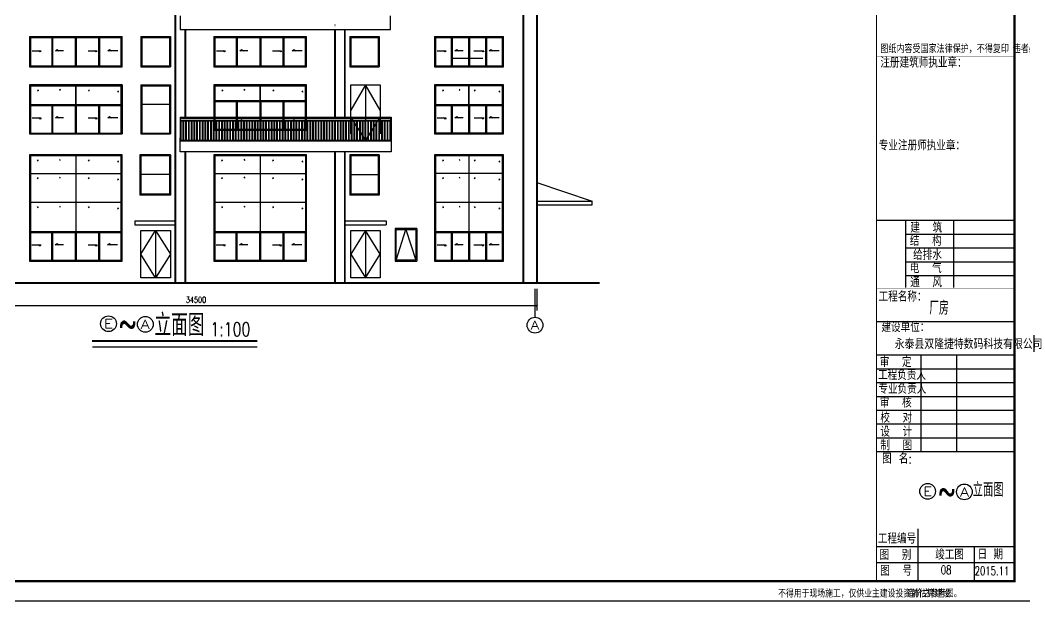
# Model space of a CAD drawing. Header units: millimetres. Extents: x 591771 to 1936534, y -622016 to 355666.
# Drawn here: x 794220 to 845204, y -103536 to -74084 of the extents above; entities that cross this region are included whole.
import ezdxf
from ezdxf.enums import TextEntityAlignment as Align

# ---------------------------------------------------------------- set-up
doc = ezdxf.new("R2010")
doc.units = ezdxf.units.MM
doc.header["$LTSCALE"] = 80
for name, color, linetype in [('\\M+5B4B0\\M+5BBA7', 124, 'Continuous'), ('\\M+5C0B8\\M+5B8CB', 6, 'Continuous'), ('\\M+5C1A2\\M+5C3E6\\M+5CFDF\\M+5CCF51', 7, 'Continuous'), ('\\M+5C1A2\\M+5C3E6\\M+5CFDF\\M+5CCF55', 140, 'Continuous'), ('\\M+5CDBC\\M+5BFF2', 252, 'Continuous'), ('AXIS', 3, 'Continuous'), ('AXIS_TEXT', 7, 'Continuous'), ('DIM_SYMB', 3, 'Continuous'), ('HZ', 2, 'Continuous'), ('PUB_DIM', 3, 'Continuous'), ('PUB_TEXT', 7, 'Continuous'), ('WINDOW', 4, 'Continuous'), ('WINDOW_TEXT', 7, 'Continuous')]:
    doc.layers.add(name, color=color, linetype=linetype)
doc.styles.add('_HZTXT', font='txt.shx', dxfattribs={"width": 0.8, "bigfont": 'hztxt.shx'})
doc.styles.add('_TCH_AXIS', font='COMPLEX', dxfattribs={"bigfont": 'GBCBIG'})
doc.styles.add('DIM_FONT', font='SIMPLEX.shx', dxfattribs={"width": 0.8})
doc.styles.add('HZTXT', font='txt', dxfattribs={"height": 60, "bigfont": 'HZTXT'})
doc.styles.add('TKZ', font='tssdeng.shx', dxfattribs={"width": 0.7, "bigfont": 'tssdchn.shx'})
doc.dimstyles.new('DIMN', dxfattribs={"dimtxt": 300, "dimasz": 100, "dimexe": 250, "dimexo": 300, "dimgap": 150, "dimtad": 1, "dimdec": 0, "dimzin": 0, "dimdsep": 46, "dimtxsty": 'DIM_FONT', "dimblk": 'ARCHTICK', "dimcen": 0.09, "dimclrt": 7, "dimazin": 2, "dimtfac": 1, "dimtdec": 0, "dimtix": 1, "dimtmove": 2, "dimatfit": 3, "dimldrblk": 'ARCHTICK', "dimfxl": 0, "dimtolj": 1, "dimtzin": 0, "dimarcsym": 0})

# ---------------------------------------------------------------- blocks, each defined once
blk = doc.blocks.new('A$C158D6705')
at = {"layer": '\\M+5CDBC\\M+5BFF2', "color": 2, "style": 'TKZ', "width": 0.8}
blk.add_text('图纸内容受国家法律保护，不得复印 违者必究！', height=392.04, dxfattribs=at).set_placement((-47, 56))
blk = doc.blocks.new('lmg15')
at = {"layer": '\\M+5B4B0\\M+5BBA7'}
for p, q in [((809550, -603301), (804850, -603301)), ((804850, -603301), (804850, -605801)), ((809500, -603351), (804900, -603351)), ((804900, -603351), (804900, -604301)), ((807200, -605801), (807200, -603301)), ((807200, -603301), (807200, -605801)), ((807200, -603301), (807200, -605801)), ((809500, -604301), (809500, -603351)), ((809550, -605801), (809550, -603301)), ((804900, -604301), (809550, -604301)), ((806000, -604301), (806000, -605801)), ((807225, -604351), (807225, -605751)), ((808400, -605801), (808400, -604301)), ((804850, -605801), (809550, -605801))]:
    blk.add_line(p, q, dxfattribs=at)
at = {"layer": 'WINDOW', "color": 252}
for p, q in [((805299, -603573), (805250, -603598)), ((805299, -603598), (805250, -603623)), ((806418, -603545), (806369, -603570)), ((806418, -603570), (806369, -603595)), ((807885, -603573), (807836, -603598)), ((807885, -603598), (807836, -603623)), ((809363, -603637), (809314, -603663)), ((809363, -603663), (809314, -603688)), ((804900, -604351), (805975, -604351)), ((804900, -604351), (804900, -605751)), ((805975, -604351), (805975, -605751)), ((806025, -604351), (807175, -604351)), ((806025, -604351), (806025, -605751)), ((807175, -604351), (807175, -605751)), ((807175, -604351), (807175, -605751)), ((807225, -604351), (808375, -604351)), ((807225, -605751), (807225, -604351)), ((808375, -605751), (808375, -604351)), ((808425, -604351), (809500, -604351)), ((808425, -605751), (808425, -604351)), ((809500, -605751), (809500, -604351)), ((804900, -605751), (805975, -605751)), ((806025, -605751), (807175, -605751)), ((807225, -605751), (808375, -605751)), ((808425, -605751), (809500, -605751))]:
    blk.add_line(p, q, dxfattribs=at)
for points in [[(804979, -604977), (805436, -604977), (805391, -605042), (805302, -604977)], [(806576, -604977), (806162, -604977), (806257, -604911), (806347, -604977)], [(807829, -604977), (808286, -604977), (808241, -605042), (808152, -604977)], [(809326, -604977), (808818, -604977), (808914, -604911), (809003, -604977)]]:
    blk.add_lwpolyline(points, dxfattribs=at)
blk = doc.blocks.new('lmg18')
at = {"layer": '\\M+5B4B0\\M+5BBA7'}
for p, q in [((791749, -625430), (788249, -625430)), ((788249, -625430), (788249, -627930)), ((791699, -625480), (788299, -625480)), ((788299, -625480), (788299, -626430)), ((789999, -627930), (789999, -625430)), ((789999, -625430), (789999, -627930)), ((789999, -625430), (789999, -627930)), ((791699, -626430), (791699, -625480)), ((791749, -627930), (791749, -625430)), ((788299, -626430), (791749, -626430)), ((789124, -626430), (789124, -627930)), ((790024, -626480), (790024, -627880)), ((790874, -627930), (790874, -626430)), ((788249, -627930), (791749, -627930))]:
    blk.add_line(p, q, dxfattribs=at)
at = {"layer": 'WINDOW', "color": 252}
for p, q in [((788699, -625702), (788650, -625727)), ((788699, -625727), (788650, -625752)), ((789542, -625674), (789493, -625699)), ((789542, -625699), (789493, -625724)), ((790309, -625702), (790260, -625727)), ((790309, -625727), (790260, -625752)), ((791562, -625767), (791513, -625792)), ((791562, -625792), (791513, -625817)), ((788299, -626480), (789099, -626480)), ((788299, -626480), (788299, -627880)), ((789099, -626480), (789099, -627880)), ((789149, -626480), (789974, -626480)), ((789149, -626480), (789149, -627880)), ((789974, -626480), (789974, -627880)), ((789974, -626480), (789974, -627880)), ((790024, -626480), (790849, -626480)), ((790024, -627880), (790024, -626480)), ((790849, -627880), (790849, -626480)), ((790899, -626480), (791699, -626480)), ((790899, -627880), (790899, -626480)), ((791699, -627880), (791699, -626480)), ((788299, -627880), (789099, -627880)), ((789149, -627880), (789974, -627880)), ((790024, -627880), (790849, -627880)), ((790899, -627880), (791699, -627880))]:
    blk.add_line(p, q, dxfattribs=at)
for points in [[(788379, -627106), (788836, -627106), (788790, -627171), (788701, -627106)], [(789701, -627106), (789286, -627106), (789382, -627041), (789471, -627106)], [(790254, -627106), (790761, -627106), (790715, -627171), (790626, -627106)], [(791525, -627106), (791018, -627106), (791113, -627041), (791202, -627106)]]:
    blk.add_lwpolyline(points, dxfattribs=at)
blk = doc.blocks.new('_ArchTick')
at = {"color": 0, "linetype": 'ByBlock', "const_width": 0.4}
blk.add_lwpolyline([(-0.5, -0.5), (0.5, 0.5)], dxfattribs=at)
blk = doc.blocks.new('*D131')
at = {"layer": 'Defpoints', "color": 0, "transparency": 16777216}
for p in [(785848, -87409), (820445, -87409), (820445, -88563)]:
    blk.add_point(p, dxfattribs=at)
at = {"layer": 'PUB_DIM', "color": 0, "lineweight": -2, "transparency": 16777216}
for p, q in [((785848, -87709), (785848, -88813)), ((820445, -87709), (820445, -88813)), ((785848, -88563), (820445, -88563))]:
    blk.add_line(p, q, dxfattribs=at)
at = {"layer": 'PUB_DIM', "color": 0, "lineweight": -2, "transparency": 16777216, "xscale": 100, "yscale": 100, "zscale": 100, "rotation": 180}
blk.add_blockref('_ArchTick', (785848, -88563), dxfattribs=at)
at = {"layer": 'PUB_DIM', "color": 0, "lineweight": -2, "transparency": 16777216, "xscale": 100, "yscale": 100, "zscale": 100}
blk.add_blockref('_ArchTick', (820445, -88563), dxfattribs=at)
at = {"layer": 'PUB_DIM', "color": 7, "transparency": 16777216, "insert": (803147, -88263), "char_height": 300, "attachment_point": 5, "style": 'DIM_FONT'}
blk.add_mtext('\\A1;34500', dxfattribs=at)

msp = doc.modelspace()

# ---------------------------------------------------------------- linework, layer by layer
at = {"layer": '\\M+5B4B0\\M+5BBA7', "color": 7}
for p, q in [((802346.8, -73858.8), (802346.8, -74558.8)), ((813006.8, -74558.8), (813006.8, -73858.8)), ((802346.8, -74558.8), (813006.8, -74558.8)), ((802346.8, -80758.8), (802346.8, -80058.8)), ((802346.8, -80208.8), (813046.8, -80208.8)), ((813046.8, -80058.8), (813046.8, -80758.8)), ((813046.8, -80758.8), (802346.8, -80758.8)), ((813296.8, -86258.8), (813796.8, -84708.8)), ((813796.8, -84708.8), (814296.8, -86258.8))]:
    msp.add_line(p, q, dxfattribs=at)
at = {"layer": '\\M+5B4B0\\M+5BBA7'}
for p, q in [((810196.8, -74308.8), (810201.2, -74308.8)), ((810196.8, -74358.8), (810201.2, -74358.8)), ((794696.8, -74908.8), (799396.8, -74908.8)), ((794696.8, -74908.8), (794696.8, -76458.8)), ((795846.8, -74908.8), (795846.8, -76458.8)), ((797046.8, -74908.8), (797046.8, -76458.8)), ((798246.8, -76458.8), (798246.8, -74908.8)), ((799396.8, -76458.8), (799396.8, -74908.8)), ((800346.8, -74908.8), (800346.8, -76458.8)), ((800346.8, -74908.8), (801846.8, -74908.8)), ((804051.4, -74908.8), (808751.4, -74908.8)), ((804051.4, -74908.8), (804051.4, -76458.8)), ((805201.4, -74908.8), (805201.4, -76458.8)), ((806401.4, -76458.8), (806401.4, -74908.8)), ((806401.4, -74908.8), (806401.4, -76458.8)), ((806401.4, -74908.8), (806401.4, -76458.8)), ((807601.4, -76458.8), (807601.4, -74908.8)), ((808751.4, -76458.8), (808751.4, -74908.8)), ((810946.8, -74908.8), (810946.8, -76458.8)), ((810946.8, -74908.8), (812446.8, -74908.8)), ((815246.7, -74908.8), (818746.7, -74908.8)), ((815246.7, -74908.8), (815246.7, -76458.8)), ((816121.7, -74908.8), (816121.7, -76458.8)), ((816996.7, -76458.8), (816996.7, -74908.8)), ((816996.7, -74908.8), (816996.7, -76458.8)), ((816996.7, -74908.8), (816996.7, -76458.8)), ((817871.7, -76458.8), (817871.7, -74908.8)), ((818746.7, -76458.8), (818746.7, -74908.8)), ((797071.8, -74958.8), (797071.8, -76408.8)), ((800396.6, -74958.8), (801796.8, -74958.8)), ((806426.4, -74958.8), (806426.4, -76408.8)), ((810996.6, -74958.8), (812396.8, -74958.8)), ((817021.7, -74958.8), (817021.7, -76408.8)), ((794696.8, -76458.8), (799396.8, -76458.8)), ((800346.8, -76458.8), (801846.8, -76458.8)), ((800396.6, -76408.8), (801796.8, -76408.8)), ((804051.4, -76458.8), (808751.4, -76458.8)), ((810946.8, -76458.8), (812446.8, -76458.8)), ((810996.6, -76408.8), (812396.8, -76408.8)), ((815246.7, -76458.8), (818746.7, -76458.8)), ((816196.7, -76008.8), (817696.7, -76008.8)), ((794746.8, -77358.8), (799396.8, -77358.8)), ((794746.8, -77408.8), (799346.8, -77408.8)), ((798296.8, -77358.8), (798346.8, -77358.8)), ((799346.8, -77408.8), (799346.8, -79808.8)), ((799396.8, -77358.8), (799396.8, -79858.8)), ((800346.8, -77358.8), (800346.8, -79858.8)), ((800346.8, -77358.8), (801846.8, -77358.8)), ((800396.6, -77408.8), (801796.8, -77408.8)), ((804051.4, -77358.8), (808751.4, -77358.8)), ((808751.4, -77358.8), (804051.4, -77358.8)), ((804051.4, -77358.8), (804051.4, -79658.8)), ((804101.4, -77408.8), (808701.4, -77408.8)), ((808701.4, -77408.8), (804101.4, -77408.8)), ((804101.4, -77408.8), (804101.4, -78158.8)), ((806401.4, -79658.8), (806401.4, -77408.8)), ((806401.4, -77408.8), (806401.4, -79658.8)), ((806401.4, -77408.8), (806401.4, -79658.8)), ((807651.4, -77358.8), (807701.4, -77358.8)), ((808701.4, -78158.8), (808701.4, -77408.8)), ((808751.4, -79658.8), (808751.4, -77358.8)), ((810196.8, -77158.8), (810201.2, -77158.8)), ((810196.8, -77208.8), (810201.2, -77208.8)), ((811746.8, -77358.8), (810996.8, -78658.8)), ((812496.8, -78658.8), (811746.8, -77358.8)), ((818696.7, -78258.8), (818696.7, -77408.8)), ((818746.7, -79858.8), (818746.7, -77358.8)), ((801796.8, -78358.8), (800396.6, -78358.8)), ((804101.4, -78158.8), (808751.4, -78158.8)), ((805201.4, -78158.8), (805201.4, -79658.8)), ((806426.4, -78208.8), (806426.4, -79608.8)), ((807601.4, -79658.8), (807601.4, -78158.8)), ((810996.8, -79008.8), (811746.8, -80208.8)), ((811746.8, -80208.8), (812496.8, -79008.8)), ((794746.8, -79808.8), (799346.8, -79808.8)), ((794746.8, -79858.8), (799312.2, -79858.8)), ((798296.8, -79858.8), (799396.8, -79858.8)), ((800346.8, -79858.8), (801846.8, -79858.8)), ((800396.6, -79808.8), (801796.8, -79808.8)), ((804051.4, -79658.8), (808751.4, -79658.8)), ((804101.4, -79608.8), (808701.4, -79608.8)), ((804101.4, -79658.8), (808666.8, -79658.8)), ((816196.7, -79808.8), (817696.7, -79808.8)), ((811716.8, -80168.8), (811716.8, -80168.8)), ((799392.3, -80908.8), (794692.3, -80908.8)), ((794692.3, -80908.8), (794692.3, -86308.8)), ((799342.3, -80958.8), (794742.3, -80958.8)), ((794742.3, -80958.8), (794742.3, -84808.8)), ((797042.3, -80958.8), (797042.3, -86308.8)), ((799342.3, -84808.8), (799342.3, -80958.8)), ((799392.3, -86308.8), (799392.3, -80908.8)), ((801846.8, -80908.8), (800296.8, -80908.8)), ((800296.8, -80908.8), (800296.8, -82958.8)), ((801796.8, -80958.8), (800346.8, -80958.8)), ((800346.8, -80958.8), (800346.8, -82908.8)), ((801796.8, -80958.8), (801796.8, -82908.8)), ((801846.8, -80908.8), (801846.8, -82958.8)), ((808746.8, -80908.8), (804046.8, -80908.8)), ((804046.8, -80908.8), (804046.8, -86308.8)), ((808696.8, -80958.8), (804096.8, -80958.8)), ((804096.8, -80958.8), (804096.8, -84808.8)), ((806396.8, -80958.8), (806396.8, -86308.8)), ((808746.8, -86308.8), (808746.8, -80908.8)), ((812446.8, -80908.8), (810946.8, -80908.8)), ((810946.8, -80908.8), (810946.8, -82958.8)), ((812396.8, -80958.8), (810996.8, -80958.8)), ((810996.8, -80958.8), (810996.8, -82908.8)), ((812396.8, -80958.8), (812396.8, -82908.8)), ((812446.8, -80908.8), (812446.8, -82958.8)), ((818746.8, -80908.8), (815246.8, -80908.8)), ((815246.8, -80908.8), (815246.8, -86308.8)), ((818696.8, -80958.8), (815296.8, -80958.8)), ((815296.8, -80958.8), (815296.8, -84808.8)), ((816996.8, -80958.8), (816996.8, -86308.8)), ((818696.8, -84808.8), (818696.8, -80958.8)), ((818746.8, -86308.8), (818746.8, -80908.8)), ((794742.3, -81858.8), (799392.3, -81858.8)), ((801796.8, -81908.8), (800346.8, -81908.8)), ((804096.8, -81858.8), (808746.8, -81858.8)), ((810996.8, -81908.8), (812396.8, -81908.8)), ((818746.8, -81858.8), (815246.8, -81858.8)), ((801846.8, -82958.8), (800296.8, -82958.8)), ((801796.8, -82908.8), (800346.8, -82908.8)), ((812446.8, -82958.8), (810946.8, -82958.8)), ((812446.8, -82908.8), (810996.8, -82908.8)), ((794742.3, -83308.8), (799392.3, -83308.8)), ((804096.8, -83308.8), (808746.8, -83308.8)), ((815296.8, -83308.8), (818746.8, -83308.8)), ((794742.3, -84808.8), (799392.3, -84808.8)), ((795842.3, -84808.8), (795842.3, -86308.8)), ((797067.3, -84858.8), (797067.3, -86258.8)), ((798242.3, -86308.8), (798242.3, -84808.8)), ((800346.8, -85958.8), (801096.8, -84758.8)), ((801096.8, -84758.8), (801846.8, -85958.8)), ((804096.8, -84808.8), (808746.8, -84808.8)), ((805196.8, -84808.8), (805196.8, -86308.8)), ((806421.8, -84858.8), (806421.8, -86258.8)), ((807596.8, -86308.8), (807596.8, -84808.8)), ((811746.8, -84758.8), (810996.8, -85958.8)), ((812496.8, -85958.8), (811746.8, -84758.8)), ((814346.8, -84658.8), (813246.8, -84658.8)), ((814296.8, -84708.8), (813246.8, -84708.8)), ((815296.8, -84808.8), (818746.8, -84808.8)), ((816121.8, -84808.8), (816121.8, -86308.8)), ((817021.8, -84858.8), (817021.8, -86258.8)), ((817871.8, -86308.8), (817871.8, -84808.8)), ((801096.8, -87158.8), (800346.8, -85958.8)), ((801846.8, -85958.8), (801096.8, -87158.8)), ((810996.8, -85958.8), (811746.8, -87158.8)), ((811746.8, -87158.8), (812496.8, -85958.8)), ((794692.3, -86308.8), (799392.3, -86308.8)), ((794692.3, -86308.8), (799392.3, -86308.8)), ((794742.3, -86258.8), (799342.3, -86258.8)), ((804046.8, -86308.8), (808746.8, -86308.8)), ((804046.8, -86308.8), (808746.8, -86308.8)), ((804096.8, -86258.8), (808696.8, -86258.8)), ((813246.8, -86308.8), (814346.8, -86308.8)), ((815246.8, -86308.8), (818746.8, -86308.8)), ((816196.8, -86258.8), (817696.8, -86258.8))]:
    msp.add_line(p, q, dxfattribs=at)
at = {"layer": '\\M+5B4B0\\M+5BBA7', "ltscale": 20}
for p, q in [((801846.8, -74908.8), (801846.8, -76458.8)), ((812446.8, -74908.8), (812446.8, -76458.8)), ((800396.6, -74958.8), (800396.6, -76408.8)), ((801796.8, -74958.8), (801796.8, -76408.8)), ((810996.6, -74958.8), (810996.6, -76408.8)), ((812396.8, -74958.8), (812396.8, -76408.8)), ((794696.8, -77358.8), (794696.8, -79858.8)), ((794746.8, -77408.8), (794746.8, -79858.8)), ((794746.8, -77408.8), (794746.8, -79808.8)), ((800396.6, -77408.8), (800396.6, -79808.8)), ((801796.8, -77408.8), (801796.8, -79808.8)), ((801846.8, -77358.8), (801846.8, -79858.8)), ((810996.8, -79858.8), (810996.8, -77358.8)), ((810996.8, -77358.8), (812496.8, -77358.8)), ((811746.8, -77358.8), (811746.8, -79858.8)), ((812496.8, -77358.8), (812496.8, -79858.8)), ((812496.8, -80208.8), (810996.8, -80208.8)), ((808696.8, -80958.8), (808696.8, -86258.8)), ((800046.8, -84258.8), (802096.8, -84258.8)), ((800046.8, -84258.8), (800046.8, -84458.8)), ((800046.8, -84458.8), (802096.8, -84458.8)), ((810696.8, -84258.8), (812796.8, -84258.8)), ((810696.8, -84258.8), (810696.8, -84458.8)), ((810696.8, -84458.8), (812796.8, -84458.8)), ((812796.8, -84258.8), (812796.8, -84458.8)), ((800346.8, -87158.8), (800346.8, -84758.8)), ((800346.8, -84758.8), (801846.8, -84758.8)), ((801096.8, -84758.8), (801096.8, -87158.8)), ((801846.8, -84758.8), (801846.8, -87158.8)), ((810996.8, -87158.8), (810996.8, -84758.8)), ((810996.8, -84758.8), (812496.8, -84758.8)), ((811746.8, -84758.8), (811746.8, -87158.8)), ((812496.8, -84758.8), (812496.8, -87158.8)), ((813246.8, -84658.8), (813246.8, -86308.8)), ((814346.8, -84658.8), (814346.8, -86308.8)), ((801846.8, -87158.8), (800346.8, -87158.8)), ((812496.8, -87158.8), (810996.8, -87158.8))]:
    msp.add_line(p, q, dxfattribs=at)
at = {"layer": '\\M+5B4B0\\M+5BBA7', "color": 1}
for p, q in [((798342.3, -86308.8), (799342.3, -86308.8)), ((807696.8, -86308.8), (808696.8, -86308.8))]:
    msp.add_line(p, q, dxfattribs=at)
at = {"layer": '\\M+5B4B0\\M+5BBA7', "color": 7}
msp.add_lwpolyline([(813296.8, -84708.8), (814296.8, -84708.8), (814296.8, -86258.8), (813296.8, -86258.8)], close=True, dxfattribs=at)
at = {"layer": '\\M+5C0B8\\M+5B8CB'}
for p, q in [((802346.8, -79008.8), (802346.8, -80208.8)), ((802346.8, -79008.8), (813046.8, -79008.8)), ((813046.8, -79008.8), (813046.8, -80208.8)), ((802346.8, -79048.8), (813006.8, -79048.8)), ((802346.8, -79158.8), (813006.8, -79158.8)), ((802346.8, -79198.8), (813006.8, -79198.8)), ((802346.8, -79198.8), (802346.8, -80168.8)), ((802376.8, -79198.8), (802376.8, -80168.8)), ((802476.8, -79198.8), (802476.8, -80168.8)), ((802506.8, -79198.8), (802506.8, -80168.8)), ((802616.8, -79198.8), (802616.8, -80168.8)), ((802646.8, -79198.8), (802646.8, -80168.8)), ((802756.8, -79198.8), (802756.8, -80168.8)), ((802786.8, -79198.8), (802786.8, -80168.8)), ((802896.8, -79198.8), (802896.8, -80168.8)), ((802896.8, -79198.8), (802896.8, -80168.8)), ((802926.8, -79198.8), (802926.8, -80168.8)), ((802926.8, -79198.8), (802926.8, -80168.8)), ((803036.8, -79198.8), (803036.8, -80168.8)), ((803036.8, -79198.8), (803036.8, -80168.8)), ((803066.8, -79198.8), (803066.8, -80168.8)), ((803066.8, -79198.8), (803066.8, -80168.8)), ((803176.8, -79198.8), (803176.8, -80168.8)), ((803176.8, -79198.8), (803176.8, -80168.8)), ((803206.8, -79198.8), (803206.8, -80168.8)), ((803206.8, -79198.8), (803206.8, -80168.8)), ((803316.8, -79198.8), (803316.8, -80168.8)), ((803346.8, -79198.8), (803346.8, -80168.8)), ((803456.8, -79198.8), (803456.8, -80168.8)), ((803486.8, -79198.8), (803486.8, -80168.8)), ((803596.8, -79198.8), (803596.8, -80168.8)), ((803626.8, -79198.8), (803626.8, -80168.8)), ((803736.8, -79198.8), (803736.8, -80168.8)), ((803766.8, -79198.8), (803766.8, -80168.8)), ((803876.8, -79198.8), (803876.8, -80168.8)), ((803906.8, -79198.8), (803906.8, -80168.8)), ((804016.8, -79198.8), (804016.8, -80168.8)), ((804016.8, -79198.8), (804016.8, -80168.8)), ((804046.8, -79198.8), (804046.8, -80168.8)), ((804046.8, -79198.8), (804046.8, -80168.8)), ((804156.8, -79198.8), (804156.8, -80168.8)), ((804156.8, -79198.8), (804156.8, -80168.8)), ((804156.8, -79198.8), (804156.8, -80168.8)), ((804186.8, -79198.8), (804186.8, -80168.8)), ((804186.8, -79198.8), (804186.8, -80168.8)), ((804186.8, -79198.8), (804186.8, -80168.8)), ((804296.8, -79198.8), (804296.8, -80168.8)), ((804296.8, -79198.8), (804296.8, -80168.8)), ((804326.8, -79198.8), (804326.8, -80168.8)), ((804326.8, -79198.8), (804326.8, -80168.8)), ((804436.8, -79198.8), (804436.8, -80168.8)), ((804466.8, -79198.8), (804466.8, -80168.8)), ((804576.8, -79198.8), (804576.8, -80168.8)), ((804606.8, -79198.8), (804606.8, -80168.8)), ((804716.8, -79198.8), (804716.8, -80168.8)), ((804746.8, -79198.8), (804746.8, -80168.8)), ((804856.8, -79198.8), (804856.8, -80168.8)), ((804886.8, -79198.8), (804886.8, -80168.8)), ((804996.8, -79198.8), (804996.8, -80168.8)), ((805026.8, -79198.8), (805026.8, -80168.8)), ((805136.8, -79198.8), (805136.8, -80168.8)), ((805166.8, -79198.8), (805166.8, -80168.8)), ((805276.8, -79198.8), (805276.8, -80168.8)), ((805276.8, -79198.8), (805276.8, -80168.8)), ((805306.8, -79198.8), (805306.8, -80168.8)), ((805306.8, -79198.8), (805306.8, -80168.8)), ((805416.8, -79198.8), (805416.8, -80168.8)), ((805416.8, -79198.8), (805416.8, -80168.8)), ((805446.8, -79198.8), (805446.8, -80168.8)), ((805446.8, -79198.8), (805446.8, -80168.8)), ((805556.8, -79198.8), (805556.8, -80168.8)), ((805556.8, -79198.8), (805556.8, -80168.8)), ((805586.8, -79198.8), (805586.8, -80168.8)), ((805586.8, -79198.8), (805586.8, -80168.8)), ((805696.8, -79198.8), (805696.8, -80168.8)), ((805726.8, -79198.8), (805726.8, -80168.8)), ((805836.8, -79198.8), (805836.8, -80168.8)), ((805866.8, -79198.8), (805866.8, -80168.8)), ((805976.8, -79198.8), (805976.8, -80168.8)), ((806006.8, -79198.8), (806006.8, -80168.8)), ((806116.8, -79198.8), (806116.8, -80168.8)), ((806146.8, -79198.8), (806146.8, -80168.8)), ((806256.8, -79198.8), (806256.8, -80168.8)), ((806286.8, -79198.8), (806286.8, -80168.8)), ((806396.8, -79198.8), (806396.8, -80168.8)), ((806426.8, -79198.8), (806426.8, -80168.8)), ((806536.8, -79198.8), (806536.8, -80168.8)), ((806536.8, -79198.8), (806536.8, -80168.8)), ((806566.8, -79198.8), (806566.8, -80168.8)), ((806566.8, -79198.8), (806566.8, -80168.8)), ((806676.8, -79198.8), (806676.8, -80168.8)), ((806676.8, -79198.8), (806676.8, -80168.8)), ((806706.8, -79198.8), (806706.8, -80168.8)), ((806706.8, -79198.8), (806706.8, -80168.8)), ((806816.8, -79198.8), (806816.8, -80168.8)), ((806816.8, -79198.8), (806816.8, -80168.8)), ((806846.8, -79198.8), (806846.8, -80168.8)), ((806846.8, -79198.8), (806846.8, -80168.8)), ((806956.8, -79198.8), (806956.8, -80168.8)), ((806986.8, -79198.8), (806986.8, -80168.8)), ((807096.8, -79198.8), (807096.8, -80168.8)), ((807126.8, -79198.8), (807126.8, -80168.8)), ((807236.8, -79198.8), (807236.8, -80168.8)), ((807266.8, -79198.8), (807266.8, -80168.8)), ((807376.8, -79198.8), (807376.8, -80168.8)), ((807406.8, -79198.8), (807406.8, -80168.8)), ((807516.8, -79198.8), (807516.8, -80168.8)), ((807546.8, -79198.8), (807546.8, -80168.8)), ((807656.8, -79198.8), (807656.8, -80168.8)), ((807686.8, -79198.8), (807686.8, -80168.8)), ((807796.8, -79198.8), (807796.8, -80168.8)), ((807796.8, -79198.8), (807796.8, -80168.8)), ((807826.8, -79198.8), (807826.8, -80168.8)), ((807826.8, -79198.8), (807826.8, -80168.8)), ((807936.8, -79198.8), (807936.8, -80168.8)), ((807936.8, -79198.8), (807936.8, -80168.8)), ((807966.8, -79198.8), (807966.8, -80168.8)), ((807966.8, -79198.8), (807966.8, -80168.8)), ((808076.8, -79198.8), (808076.8, -80168.8)), ((808076.8, -79198.8), (808076.8, -80168.8)), ((808106.8, -79198.8), (808106.8, -80168.8)), ((808106.8, -79198.8), (808106.8, -80168.8)), ((808216.8, -79198.8), (808216.8, -80168.8)), ((808246.8, -79198.8), (808246.8, -80168.8)), ((808356.8, -79198.8), (808356.8, -80168.8)), ((808386.8, -79198.8), (808386.8, -80168.8)), ((808496.8, -79198.8), (808496.8, -80168.8)), ((808526.8, -79198.8), (808526.8, -80168.8)), ((808636.8, -79198.8), (808636.8, -80168.8)), ((808666.8, -79198.8), (808666.8, -80168.8)), ((808776.8, -79198.8), (808776.8, -80168.8)), ((808806.8, -79198.8), (808806.8, -80168.8)), ((808916.8, -79198.8), (808916.8, -80168.8)), ((808946.8, -79198.8), (808946.8, -80168.8)), ((809056.8, -79198.8), (809056.8, -80168.8)), ((809056.8, -79198.8), (809056.8, -80168.8)), ((809086.8, -79198.8), (809086.8, -80168.8)), ((809086.8, -79198.8), (809086.8, -80168.8)), ((809196.8, -79198.8), (809196.8, -80168.8)), ((809196.8, -79198.8), (809196.8, -80168.8)), ((809226.8, -79198.8), (809226.8, -80168.8)), ((809226.8, -79198.8), (809226.8, -80168.8)), ((809336.8, -79198.8), (809336.8, -80168.8)), ((809336.8, -79198.8), (809336.8, -80168.8)), ((809366.8, -79198.8), (809366.8, -80168.8)), ((809366.8, -79198.8), (809366.8, -80168.8)), ((809476.8, -79198.8), (809476.8, -80168.8)), ((809506.8, -79198.8), (809506.8, -80168.8)), ((809616.8, -79198.8), (809616.8, -80168.8)), ((809646.8, -79198.8), (809646.8, -80168.8)), ((809756.8, -79198.8), (809756.8, -80168.8)), ((809786.8, -79198.8), (809786.8, -80168.8)), ((809896.8, -79198.8), (809896.8, -80168.8)), ((809926.8, -79198.8), (809926.8, -80168.8)), ((810036.8, -79198.8), (810036.8, -80168.8)), ((810066.8, -79198.8), (810066.8, -80168.8)), ((810176.8, -79198.8), (810176.8, -80168.8)), ((810206.8, -79198.8), (810206.8, -80168.8)), ((810316.8, -79198.8), (810316.8, -80168.8)), ((810316.8, -79198.8), (810316.8, -80168.8)), ((810346.8, -79198.8), (810346.8, -80168.8)), ((810346.8, -79198.8), (810346.8, -80168.8)), ((810456.8, -79198.8), (810456.8, -80168.8)), ((810456.8, -79198.8), (810456.8, -80168.8)), ((810486.8, -79198.8), (810486.8, -80168.8)), ((810486.8, -79198.8), (810486.8, -80168.8)), ((810596.8, -79198.8), (810596.8, -80168.8)), ((810596.8, -79198.8), (810596.8, -80168.8)), ((810626.8, -79198.8), (810626.8, -80168.8)), ((810626.8, -79198.8), (810626.8, -80168.8)), ((810736.8, -79198.8), (810736.8, -80168.8)), ((810766.8, -79198.8), (810766.8, -80168.8)), ((810876.8, -79198.8), (810876.8, -80168.8)), ((810906.8, -79198.8), (810906.8, -80168.8)), ((811016.8, -79198.8), (811016.8, -80168.8)), ((811046.8, -79198.8), (811046.8, -80168.8)), ((811156.8, -79198.8), (811156.8, -80168.8)), ((811186.8, -79198.8), (811186.8, -80168.8)), ((811296.8, -79198.8), (811296.8, -80168.8)), ((811326.8, -79198.8), (811326.8, -80168.8)), ((811436.8, -79198.8), (811436.8, -80168.8)), ((811466.8, -79198.8), (811466.8, -80168.8)), ((811576.8, -79198.8), (811576.8, -80168.8)), ((811576.8, -79198.8), (811576.8, -80168.8)), ((811606.8, -79198.8), (811606.8, -80168.8)), ((811606.8, -79198.8), (811606.8, -80168.8)), ((811716.8, -79198.8), (811716.8, -80168.8)), ((811716.8, -79198.8), (811716.8, -80168.8)), ((811746.8, -79198.8), (811746.8, -80168.8)), ((811746.8, -79198.8), (811746.8, -80168.8)), ((811856.8, -79198.8), (811856.8, -80168.8)), ((811856.8, -79198.8), (811856.8, -80168.8)), ((811886.8, -79198.8), (811886.8, -80168.8)), ((811886.8, -79198.8), (811886.8, -80168.8)), ((811996.8, -79198.8), (811996.8, -80168.8)), ((812026.8, -79198.8), (812026.8, -80168.8)), ((812136.8, -79198.8), (812136.8, -80168.8)), ((812166.8, -79198.8), (812166.8, -80168.8)), ((812276.8, -79198.8), (812276.8, -80168.8)), ((812306.8, -79198.8), (812306.8, -80168.8)), ((812416.8, -79198.8), (812416.8, -80168.8)), ((812446.8, -79198.8), (812446.8, -80168.8)), ((812556.8, -79198.8), (812556.8, -80168.8)), ((812586.8, -79198.8), (812586.8, -80168.8)), ((812696.8, -79198.8), (812696.8, -80168.8)), ((812726.8, -79198.8), (812726.8, -80168.8)), ((812836.8, -79198.8), (812836.8, -80168.8)), ((812866.8, -79198.8), (812866.8, -80168.8)), ((812976.8, -79198.8), (812976.8, -80168.8)), ((813006.8, -79048.8), (813006.8, -80108.8)), ((813006.8, -79148.8), (813006.8, -80108.8)), ((813006.8, -79198.8), (813006.8, -80008.8)), ((813006.8, -79214.3), (813006.8, -80168.8)), ((802346.8, -80168.8), (813006.8, -80168.8)), ((802346.8, -80208.8), (813006.8, -80208.8)), ((811447.8, -80168.8), (813046.8, -80168.8)), ((811447.8, -80208.8), (813046.8, -80208.8))]:
    msp.add_line(p, q, dxfattribs=at)
at = {"layer": '\\M+5C1A2\\M+5C3E6\\M+5CFDF\\M+5CCF51'}
for p, q in [((813046.8, -79008.8), (813046.8, -80208.8)), ((820445.5, -82323.4), (823255.2, -83258.8)), ((820445.5, -83258.8), (823255.2, -83258.8)), ((820445.5, -83458.8), (823255.2, -83458.8)), ((823251.9, -83458.8), (823251.9, -83258.8))]:
    msp.add_line(p, q, dxfattribs=at)
at = {"layer": '\\M+5C1A2\\M+5C3E6\\M+5CFDF\\M+5CCF55'}
for p, q in [((802096.8, -87408.8), (802096.8, -62708.8)), ((802596.8, -74558.8), (802596.8, -79008.8)), ((810196.8, -79008.8), (810196.8, -74558.8)), ((810696.8, -74558.8), (810696.8, -79008.8)), ((802596.8, -80758.8), (802596.8, -87408.8)), ((810196.8, -87408.8), (810196.8, -80758.8)), ((810696.8, -80758.8), (810696.8, -87408.8))]:
    msp.add_line(p, q, dxfattribs=at)
at = {"layer": '\\M+5C1A2\\M+5C3E6\\M+5CFDF\\M+5CCF55', "const_width": 100}
for points in [[(802096.8, -87408.8), (802096.8, -62708.8), (802596.8, -62708.8), (802596.8, -67958.8)], [(819746.8, -87363.4), (819746.8, -62663.4), (820446.8, -62663.4), (820445.2, -87408.8)], [(802596.8, -74558.8), (802596.8, -79008.8)], [(810196.8, -79008.8), (810196.8, -74558.8)], [(810696.8, -74558.8), (810696.8, -79008.8)], [(802596.8, -87408.8), (802596.8, -80758.8)], [(810196.8, -87408.8), (810196.8, -80758.8)], [(810696.8, -80758.8), (810696.8, -87408.8)], [(784598.3, -87408.8), (823631.6, -87408.8)]]:
    msp.add_lwpolyline(points, dxfattribs=at)
at = {"layer": '\\M+5CDBC\\M+5BFF2', "color": 2}
for p, q in [((837676.1, -84234.4), (844676.3, -84234.4)), ((839138.4, -84234.4), (839138.4, -87638.9)), ((839138.4, -84234.4), (844676.3, -84234.4)), ((841580.1, -84234.4), (841580.1, -87638.9)), ((839138.4, -84934.4), (844676.3, -84934.4)), ((839138.4, -85634.4), (844676.3, -85634.4)), ((839138.4, -86334.4), (844676.3, -86334.4)), ((839138.4, -87034.4), (844676.3, -87034.4)), ((837676.1, -89360.8), (844676.3, -89360.8)), ((837676.1, -91065.5), (844676.3, -91065.5)), ((839917.8, -91065.5), (839917.8, -95965.5)), ((839917.8, -91065.5), (839917.8, -95965.5)), ((841725.5, -91065.5), (841725.5, -95965.5)), ((841725.5, -91065.5), (841725.5, -95965.5)), ((837676.1, -91765.5), (844676.3, -91765.5)), ((837676.1, -92465.5), (844676.3, -92465.5)), ((837676.1, -93165.5), (844676.3, -93165.5)), ((837676.1, -93865.5), (844676.3, -93865.5)), ((837676.1, -94565.5), (844676.3, -94565.5)), ((837676.1, -95265.5), (844676.3, -95265.5)), ((837676.1, -95965.5), (844676.3, -95965.5)), ((839779.4, -99889.4), (839779.4, -102536)), ((837676.1, -100777.3), (844676.3, -100777.3)), ((842636.3, -100777.3), (842636.3, -102536)), ((837676.1, -101581.5), (844676.3, -101581.5))]:
    msp.add_line(p, q, dxfattribs=at)
msp.add_lwpolyline([(761576.3, -103536), (845676.3, -103536), (845676.3, -44136), (761576.3, -44136)], close=True, dxfattribs=at)
at = {"layer": '\\M+5CDBC\\M+5BFF2', "color": 2, "const_width": 112.5}
msp.add_lwpolyline([(762576.4, -102536), (844676.3, -102536), (844676.3, -45136), (762576.4, -45136)], close=True, dxfattribs=at)
at = {"layer": '\\M+5CDBC\\M+5BFF2', "color": 2}
for points, const_width in [([(837676.1, -102536), (837676.1, -45136)], 56.2), ([(837676.1, -75917), (844676.3, -75917)], 11.2), ([(837676.1, -80060.2), (844676.3, -80060.2)], 11.2), ([(837676.1, -87673.3), (844676.3, -87673.3)], 11.2), ([(837676.1, -91065.5), (844676.3, -91065.5)], 11.2), ([(837676.1, -95965.5), (844676.3, -95965.5)], 15), ([(837676.1, -99889.4), (844676.3, -99889.4)], 15), ([(837676.1, -99889.4), (844676.3, -99889.4)], 15)]:
    msp.add_lwpolyline(points, dxfattribs=dict(at, const_width=const_width))
at = {"layer": 'AXIS'}
for centre in [(798705.4, -89481.1), (800572.2, -89508.7), (820345.2, -89553.8), (840267.6, -97981.3), (842134.4, -98008.9)]:
    msp.add_circle(centre, 400, dxfattribs=at)
at = {"layer": 'DIM_SYMB'}
msp.add_line((797886.2, -90654.7), (806255.3, -90654.7), dxfattribs=at)
at = {"layer": 'DIM_SYMB', "const_width": 100}
msp.add_lwpolyline([(797876, -90362.4), (806255.3, -90362.4)], dxfattribs=at)
at = {"layer": 'PUB_DIM'}
msp.add_line((820345.2, -87708.8), (820345.2, -89153.8), dxfattribs=at)
at = {"layer": 'WINDOW', "color": 252}
for p, q in [((794746.8, -74958.8), (795821.8, -74958.8)), ((794746.8, -74958.8), (794746.8, -76408.8)), ((795821.8, -74958.8), (795821.8, -76408.8)), ((795871.8, -74958.8), (797021.8, -74958.8)), ((795871.8, -74958.8), (795871.8, -76408.8)), ((797021.8, -74958.8), (797021.8, -76408.8)), ((797021.8, -75008.8), (797021.8, -76408.8)), ((797071.8, -74958.8), (798221.8, -74958.8)), ((797071.8, -76408.8), (797071.8, -75008.8)), ((798221.8, -76408.8), (798221.8, -74958.8)), ((798271.8, -74958.8), (799346.8, -74958.8)), ((798271.8, -76408.8), (798271.8, -74958.8)), ((799346.8, -76408.8), (799346.8, -74958.8)), ((804101.4, -74958.8), (805176.4, -74958.8)), ((804101.4, -74958.8), (804101.4, -76408.8)), ((805176.4, -74958.8), (805176.4, -76408.8)), ((805226.4, -74958.8), (806376.4, -74958.8)), ((805226.4, -74958.8), (805226.4, -76408.8)), ((806376.4, -74958.8), (806376.4, -76408.8)), ((806376.4, -75008.8), (806376.4, -76408.8)), ((806426.4, -74958.8), (807576.4, -74958.8)), ((806426.4, -76408.8), (806426.4, -75008.8)), ((807576.4, -76408.8), (807576.4, -74958.8)), ((807626.4, -74958.8), (808701.4, -74958.8)), ((807626.4, -76408.8), (807626.4, -74958.8)), ((808701.4, -76408.8), (808701.4, -74958.8)), ((815296.7, -74958.8), (816096.7, -74958.8)), ((815296.7, -74958.8), (815296.7, -76408.8)), ((816096.7, -74958.8), (816096.7, -76408.8)), ((816146.7, -74958.8), (816971.7, -74958.8)), ((816146.7, -74958.8), (816146.7, -76408.8)), ((816971.7, -74958.8), (816971.7, -76408.8)), ((816971.7, -75008.8), (816971.7, -76408.8)), ((817021.7, -74958.8), (817846.7, -74958.8)), ((817021.7, -76408.8), (817021.7, -75008.8)), ((817846.7, -76408.8), (817846.7, -74958.8)), ((817896.7, -74958.8), (818696.7, -74958.8)), ((817896.7, -76408.8), (817896.7, -74958.8)), ((818696.7, -76408.8), (818696.7, -74958.8)), ((794746.8, -76408.8), (795821.8, -76408.8)), ((795871.8, -76408.8), (797021.8, -76408.8)), ((797071.8, -76408.8), (798221.8, -76408.8)), ((798271.8, -76408.8), (799346.8, -76408.8)), ((804101.4, -76408.8), (805176.4, -76408.8)), ((805226.4, -76408.8), (806376.4, -76408.8)), ((806426.4, -76408.8), (807576.4, -76408.8)), ((807626.4, -76408.8), (808701.4, -76408.8)), ((815296.7, -76408.8), (816096.7, -76408.8)), ((816146.7, -76408.8), (816971.7, -76408.8)), ((817021.7, -76408.8), (817846.7, -76408.8)), ((817896.7, -76408.8), (818696.7, -76408.8)), ((804500.5, -77630.6), (804451.5, -77655.7)), ((804500.5, -77655.7), (804451.5, -77680.7)), ((805619.3, -77603), (805570.2, -77628)), ((805619.3, -77628), (805570.2, -77653.1)), ((807086.3, -77630.6), (807037.3, -77655.7)), ((807086.3, -77655.7), (807037.3, -77680.7)), ((808564, -77695.1), (808515, -77720.2)), ((808564, -77720.2), (808515, -77745.3)), ((804101.4, -78208.8), (805176.4, -78208.8)), ((804101.4, -78208.8), (804101.4, -79608.8)), ((805176.4, -78208.8), (805176.4, -79608.8)), ((805226.4, -78208.8), (806376.4, -78208.8)), ((805226.4, -78208.8), (805226.4, -79608.8)), ((806376.4, -78208.8), (806376.4, -79608.8)), ((806376.4, -78208.8), (806376.4, -79608.8)), ((806426.4, -78208.8), (807576.4, -78208.8)), ((806426.4, -79608.8), (806426.4, -78208.8)), ((807576.4, -79608.8), (807576.4, -78208.8)), ((807626.4, -78208.8), (808701.4, -78208.8)), ((807626.4, -79608.8), (807626.4, -78208.8)), ((808701.4, -79608.8), (808701.4, -78208.8)), ((806426.4, -79608.8), (807576.4, -79608.8)), ((795141.4, -81180.6), (795092.4, -81205.7)), ((795141.4, -81205.7), (795092.4, -81230.7)), ((796260.2, -81153), (796211.1, -81178)), ((796260.2, -81178), (796211.1, -81203.1)), ((797727.3, -81180.6), (797678.2, -81205.7)), ((797727.3, -81205.7), (797678.2, -81230.7)), ((799205, -81245.1), (799155.9, -81270.2)), ((799205, -81270.2), (799155.9, -81295.3)), ((804496, -81180.6), (804446.9, -81205.7)), ((804496, -81205.7), (804446.9, -81230.7)), ((805614.7, -81153), (805565.7, -81178)), ((805614.7, -81178), (805565.7, -81203.1)), ((807081.8, -81180.6), (807032.8, -81205.7)), ((807081.8, -81205.7), (807032.8, -81230.7)), ((808559.5, -81245.1), (808510.5, -81270.2)), ((808559.5, -81270.2), (808510.5, -81295.3)), ((815696, -81180.6), (815646.9, -81205.7)), ((815696, -81205.7), (815646.9, -81230.7)), ((816539.7, -81153), (816490.7, -81178)), ((816539.7, -81178), (816490.7, -81203.1)), ((817306.8, -81180.6), (817257.8, -81205.7)), ((817306.8, -81205.7), (817257.8, -81230.7)), ((818559.5, -81245.1), (818510.5, -81270.2)), ((818559.5, -81270.2), (818510.5, -81295.3)), ((795141.4, -82080.6), (795092.4, -82105.7)), ((796260.2, -82053), (796211.1, -82078)), ((796260.2, -82078), (796211.1, -82103.1)), ((797727.3, -82080.6), (797678.2, -82105.7)), ((804496, -82080.6), (804446.9, -82105.7)), ((805614.7, -82053), (805565.7, -82078)), ((805614.7, -82078), (805565.7, -82103.1)), ((807081.8, -82080.6), (807032.8, -82105.7)), ((815696, -82080.6), (815646.9, -82105.7)), ((816539.7, -82053), (816490.7, -82078)), ((816539.7, -82078), (816490.7, -82103.1)), ((817306.8, -82080.6), (817257.8, -82105.7)), ((795141.4, -82105.7), (795092.4, -82130.7)), ((797727.3, -82105.7), (797678.2, -82130.7)), ((799205, -82145.1), (799155.9, -82170.2)), ((799205, -82170.2), (799155.9, -82195.3)), ((804496, -82105.7), (804446.9, -82130.7)), ((807081.8, -82105.7), (807032.8, -82130.7)), ((808559.5, -82145.1), (808510.5, -82170.2)), ((808559.5, -82170.2), (808510.5, -82195.3)), ((815696, -82105.7), (815646.9, -82130.7)), ((817306.8, -82105.7), (817257.8, -82130.7)), ((818559.5, -82145.1), (818510.5, -82170.2)), ((818559.5, -82170.2), (818510.5, -82195.3)), ((795141.4, -83555.6), (795092.4, -83580.7)), ((795141.4, -83580.7), (795092.4, -83605.7)), ((796260.2, -83528), (796211.1, -83553)), ((796260.2, -83553), (796211.1, -83578.1)), ((797727.3, -83555.6), (797678.2, -83580.7)), ((797727.3, -83580.7), (797678.2, -83605.7)), ((804496, -83555.6), (804446.9, -83580.7)), ((804496, -83580.7), (804446.9, -83605.7)), ((805614.7, -83528), (805565.7, -83553)), ((805614.7, -83553), (805565.7, -83578.1)), ((807081.8, -83555.6), (807032.8, -83580.7)), ((807081.8, -83580.7), (807032.8, -83605.7)), ((815696, -83555.6), (815646.9, -83580.7)), ((815696, -83580.7), (815646.9, -83605.7)), ((816539.7, -83528), (816490.7, -83553)), ((816539.7, -83553), (816490.7, -83578.1)), ((817306.8, -83555.6), (817257.8, -83580.7)), ((817306.8, -83580.7), (817257.8, -83605.7)), ((799205, -83620.1), (799155.9, -83645.2)), ((799205, -83645.2), (799155.9, -83670.3)), ((808559.5, -83620.1), (808510.5, -83645.2)), ((808559.5, -83645.2), (808510.5, -83670.3)), ((818559.5, -83620.1), (818510.5, -83645.2)), ((818559.5, -83645.2), (818510.5, -83670.3)), ((794742.3, -84858.8), (795817.3, -84858.8)), ((794742.3, -84858.8), (794742.3, -86258.8)), ((795817.3, -84858.8), (795817.3, -86258.8)), ((795867.3, -84858.8), (797017.3, -84858.8)), ((795867.3, -84858.8), (795867.3, -86258.8)), ((797017.3, -84858.8), (797017.3, -86258.8)), ((797017.3, -84858.8), (797017.3, -86258.8)), ((797067.3, -84858.8), (798217.3, -84858.8)), ((797067.3, -86258.8), (797067.3, -84858.8)), ((798217.3, -86258.8), (798217.3, -84858.8)), ((798267.3, -84858.8), (799342.3, -84858.8)), ((798267.3, -86258.8), (798267.3, -84858.8)), ((799342.3, -86258.8), (799342.3, -84858.8)), ((804096.8, -84858.8), (805171.8, -84858.8)), ((804096.8, -84858.8), (804096.8, -86258.8)), ((805171.8, -84858.8), (805171.8, -86258.8)), ((805221.8, -84858.8), (806371.8, -84858.8)), ((805221.8, -84858.8), (805221.8, -86258.8)), ((806371.8, -84858.8), (806371.8, -86258.8)), ((806371.8, -84858.8), (806371.8, -86258.8)), ((806421.8, -84858.8), (807571.8, -84858.8)), ((806421.8, -86258.8), (806421.8, -84858.8)), ((807571.8, -86258.8), (807571.8, -84858.8)), ((807621.8, -84858.8), (808696.8, -84858.8)), ((807621.8, -86258.8), (807621.8, -84858.8)), ((808696.8, -86258.8), (808696.8, -84858.8)), ((815296.8, -84858.8), (816096.8, -84858.8)), ((815296.8, -84858.8), (815296.8, -86258.8)), ((816096.8, -84858.8), (816096.8, -86258.8)), ((816146.8, -84858.8), (816971.8, -84858.8)), ((816146.8, -84858.8), (816146.8, -86258.8)), ((816971.8, -84858.8), (816971.8, -86258.8)), ((816971.8, -84858.8), (816971.8, -86258.8)), ((817021.8, -84858.8), (817846.8, -84858.8)), ((817021.8, -86258.8), (817021.8, -84858.8)), ((817846.8, -86258.8), (817846.8, -84858.8)), ((817896.8, -84858.8), (818696.8, -84858.8)), ((817896.8, -86258.8), (817896.8, -84858.8)), ((818696.8, -86258.8), (818696.8, -84858.8)), ((794742.3, -86258.8), (795817.3, -86258.8)), ((795867.3, -86258.8), (797017.3, -86258.8)), ((797067.3, -86258.8), (798217.3, -86258.8)), ((798267.3, -86258.8), (799342.3, -86258.8)), ((804096.8, -86258.8), (805171.8, -86258.8)), ((805221.8, -86258.8), (806371.8, -86258.8)), ((806421.8, -86258.8), (807571.8, -86258.8)), ((807621.8, -86258.8), (808696.8, -86258.8)), ((815296.8, -86258.8), (816096.8, -86258.8)), ((816146.8, -86258.8), (816971.8, -86258.8)), ((817021.8, -86258.8), (817846.8, -86258.8)), ((817896.8, -86258.8), (818696.8, -86258.8))]:
    msp.add_line(p, q, dxfattribs=at)
for points in [[(794825.9, -75634.3), (795283.3, -75634.3), (795237.6, -75699.3), (795148.5, -75634.3)], [(796423.1, -75634.3), (796008.6, -75634.3), (796104.3, -75569.2), (796193.4, -75634.3)], [(797675.9, -75634.3), (798133.3, -75634.3), (798087.6, -75699.3), (797998.5, -75634.3)], [(799172.4, -75634.3), (798665, -75634.3), (798760.8, -75569.2), (798849.8, -75634.3)], [(804180.5, -75634.3), (804637.8, -75634.3), (804592.1, -75699.3), (804503, -75634.3)], [(805777.7, -75634.3), (805363.1, -75634.3), (805458.9, -75569.2), (805547.9, -75634.3)], [(807030.5, -75634.3), (807487.8, -75634.3), (807442.1, -75699.3), (807353, -75634.3)], [(808526.9, -75634.3), (808019.6, -75634.3), (808115.3, -75569.2), (808204.4, -75634.3)], [(815375.8, -75634.3), (815833.1, -75634.3), (815787.4, -75699.3), (815698.3, -75634.3)], [(816698, -75634.3), (816283.4, -75634.3), (816379.2, -75569.2), (816468.2, -75634.3)], [(817250.8, -75634.3), (817758.1, -75634.3), (817712.4, -75699.3), (817623.3, -75634.3)], [(818522.2, -75634.3), (818014.9, -75634.3), (818110.6, -75569.2), (818199.7, -75634.3)], [(804180.5, -79184.3), (804637.8, -79184.3), (804592.1, -79249.3), (804503, -79184.3)], [(805777.7, -79184.3), (805363.1, -79184.3), (805458.9, -79119.2), (805547.9, -79184.3)], [(807030.5, -79184.3), (807487.8, -79184.3), (807442.1, -79249.3), (807353, -79184.3)], [(808526.9, -79184.3), (808019.6, -79184.3), (808115.3, -79119.2), (808204.4, -79184.3)], [(794821.4, -85484.3), (795278.8, -85484.3), (795233, -85549.3), (795143.9, -85484.3)], [(796418.6, -85484.3), (796004, -85484.3), (796099.8, -85419.2), (796188.8, -85484.3)], [(797671.4, -85484.3), (798128.8, -85484.3), (798083, -85549.3), (797993.9, -85484.3)], [(799167.8, -85484.3), (798660.5, -85484.3), (798756.2, -85419.2), (798845.3, -85484.3)], [(804175.9, -85484.3), (804633.3, -85484.3), (804587.6, -85549.3), (804498.5, -85484.3)], [(805773.1, -85484.3), (805358.6, -85484.3), (805454.3, -85419.2), (805543.4, -85484.3)], [(807025.9, -85484.3), (807483.3, -85484.3), (807437.6, -85549.3), (807348.5, -85484.3)], [(808522.4, -85484.3), (808015, -85484.3), (808110.8, -85419.2), (808199.8, -85484.3)], [(815375.9, -85484.3), (815833.3, -85484.3), (815787.6, -85549.3), (815698.5, -85484.3)], [(816698.1, -85484.3), (816283.6, -85484.3), (816379.3, -85419.2), (816468.4, -85484.3)], [(817250.9, -85484.3), (817758.3, -85484.3), (817712.6, -85549.3), (817623.5, -85484.3)], [(818522.4, -85484.3), (818015, -85484.3), (818110.8, -85419.2), (818199.8, -85484.3)]]:
    msp.add_lwpolyline(points, dxfattribs=at)

# ---------------------------------------------------------------- block references
at = {"layer": '\\M+5B4B0\\M+5BBA7'}
for name, p in [('lmg15', (-10153.1, 525942.3)), ('lmg18', (26997.2, 548071.4))]:
    msp.add_blockref(name, p, dxfattribs=at)
at = {"layer": 'AXIS', "color": 252}
msp.add_blockref('A$C158D6705', (837916.3, -75807.8), dxfattribs=at)

# ---------------------------------------------------------------- texts
at = {"color": 4, "style": '_HZTXT', "width": 0.7}
for s, height, p in [('厂房', 700, (840356.6, -89023.7)), ('08', 450, (840935, -102188.2)), ('2015.11', 450, (842655.2, -102238.1))]:
    msp.add_text(s, height=height, dxfattribs=at).set_placement(p)
at = {"layer": '\\M+5CDBC\\M+5BFF2', "color": 2, "style": '_HZTXT', "width": 0.8}
for s, height, p in [('注册建筑师执业章：', 450, (837873.6, -76487.3)), ('专业注册师执业章：', 450, (837790.2, -80686.2)), ('建  筑', 450, (839391.6, -84857.7)), ('结  构', 450, (839366.5, -85525.2)), ('给排水', 450, (839534.1, -86240.4)), ('电  气', 450, (839366.5, -86910.2)), ('通  风', 450, (839380.7, -87632.7)), ('工程名称：', 450, (837781.8, -88351.3)), ('建设单位：', 450, (837925.8, -89898.6)), ('审  定 ', 450, (837838.2, -91674.3)), ('工程负责人', 450, (837753.7, -92323)), ('专业负责人', 450, (837772.6, -93028.4)), ('审  核', 450, (837841.4, -93727.8)), ('校  对 ', 450, (837870.6, -94494.5)), ('设  计 ', 450, (837870.6, -95201.4)), ('制  图 ', 450, (837870.6, -95898.9)), ('图 名:', 506.25, (837956.2, -96576)), ('工程编号', 450, (837742.4, -100622.4)), ('竣工图', 450, (840653, -101435)), ('日 期', 450, (842804.2, -101422.6)), ('图  别', 450, (837829.7, -101447.6)), ('图  号', 450, (837863.1, -102253.9))]:
    msp.add_text(s, height=height, dxfattribs=at).set_placement(p)
at = {"layer": 'AXIS_TEXT', "style": '_TCH_AXIS'}
for s, width, p, p2 in [('E', 1.3125, (798479.1, -89707.4), (798931.7, -89707.4)), ('A', 1.166667, (800345.9, -89735), (800798.5, -89735)), ('A', 1.166667, (820118.9, -89780.1), (820571.5, -89780.1)), ('E', 1.3125, (840041.3, -98207.6), (840493.9, -98207.6)), ('A', 1.166667, (841908.1, -98235.2), (842360.7, -98235.2))]:
    msp.add_text(s, height=452.5, dxfattribs=dict(at, width=width)).set_placement(p, p2, align=Align.FIT)
at = {"layer": 'HZ', "color": 1, "style": '_HZTXT', "width": 0.8}
for s, p in [('不得用于现场施工，仅供业主建设投资前估算建设', (832686.9, -103360.1)), ('造价之参考图。', (839215.5, -103356.1))]:
    msp.add_text(s, height=367.2, rotation=0.0025, dxfattribs=at).set_placement(p)
at = {"layer": 'PUB_TEXT', "style": '_HZTXT', "width": 0.8}
msp.add_text('永泰县双隆捷特数码科技有限公司', height=500, dxfattribs=at).set_placement((838598.8, -90763.8))
at = {"layer": 'WINDOW_TEXT', "style": 'HZTXT', "width": 0.75}
for s, height, p in [('立面图', 1125, (801041.1, -90111)), ('~', 1125, (799243.9, -90018.2)), ('1:100', 700, (803877.3, -90111)), ('~', 1125, (840806.1, -98518.4)), ('立面图', 700, (842551, -98245.1))]:
    msp.add_text(s, height=height, dxfattribs=at).set_placement(p)

# ---------------------------------------------------------------- dimensions: what is measured, and where the dimension line sits
at = {"layer": 'PUB_DIM'}
dim = msp.add_aligned_dim(p1=(785848.4, -87408.8), p2=(820445.2, -87408.8), distance=-1153.8, text='34500', dimstyle='DIMN', dxfattribs=at)
dim.commit()
dim.dimension.update_dxf_attribs({"geometry": '*D131', "text_midpoint": (803146.8, -88262.6)})

doc.saveas('drawing.dxf')
